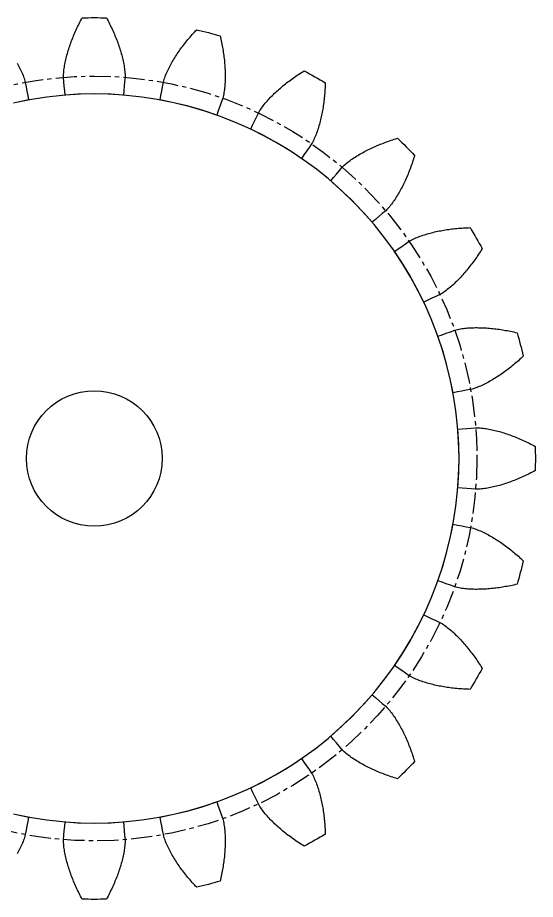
# Model space of a CAD drawing. Header units: millimetres. Extents: x -26 to 26, y -26 to 26.
# Drawn here: x -4.5 to 26, y -26 to 26 of the extents above; entities that cross this region are included whole.
import ezdxf

# ---------------------------------------------------------------- set-up
doc = ezdxf.new("R2010")
doc.units = ezdxf.units.MM
doc.linetypes.add('CENTER', pattern=[2, 1.25, -0.25, 0.25, -0.25])
for name, color, linetype in [('BASE_CIRCLE', 5, 'CENTER'), ('BORE', 1, 'CONTINUOUS'), ('GEAR_1', 7, 'CONTINUOUS')]:
    doc.layers.add(name, color=color, linetype=linetype)

msp = doc.modelspace()

# ---------------------------------------------------------------- linework, layer by layer
at = {"layer": 'BASE_CIRCLE'}
msp.add_circle((0, 0), 22.552623, dxfattribs=at)
at = {"layer": 'BORE'}
msp.add_circle((0, 0), 4, dxfattribs=at)
at = {"layer": 'GEAR_1'}
for points in [[(-4.595398, -21.00315), (-3.704161, -21.178508), (-2.806313, -21.316065), (-1.903456, -21.415575), (-0.997202, -21.476862), (-0.089168, -21.499815), (0.819026, -21.484394), (1.725757, -21.430627), (1.74688, -21.692933), (1.768003, -21.95524), (1.789126, -22.217547), (1.810249, -22.479853), (1.81215, -22.566163), (1.809864, -22.652807), (1.804821, -22.739665), (1.797527, -22.826695), (1.788269, -22.91387), (1.777239, -23.00117), (1.764576, -23.088582), (1.750387, -23.176093), (1.734758, -23.263693), (1.717757, -23.351372), (1.699445, -23.439124), (1.679868, -23.526939), (1.659072, -23.614813), (1.637092, -23.702737), (1.613962, -23.790707), (1.589711, -23.878715), (1.564364, -23.966758), (1.537946, -24.054828), (1.510478, -24.142922), (1.481979, -24.231035), (1.452467, -24.31916), (1.421959, -24.407294), (1.390468, -24.495432), (1.35801, -24.583569), (1.324597, -24.671701), (1.290242, -24.759823), (1.254954, -24.847932), (1.218745, -24.936022), (1.181625, -25.024089), (1.143603, -25.112129), (1.104688, -25.200139), (1.064887, -25.288113), (1.024208, -25.376048), (0.98266, -25.46394), (0.940248, -25.551784), (0.89698, -25.639577), (0.852861, -25.727314), (0.807897, -25.814992), (0.762095, -25.902607), (0.71546, -25.990154), (0.536625, -25.994462), (0.357764, -25.997538), (0.178886, -25.999385), (0, -26), (-0.178886, -25.999385), (-0.357764, -25.997538), (-0.536625, -25.994462), (-0.71546, -25.990154), (-0.762095, -25.902607), (-0.807897, -25.814992), (-0.852861, -25.727314), (-0.89698, -25.639577), (-0.940248, -25.551784), (-0.98266, -25.46394), (-1.024208, -25.376048), (-1.064887, -25.288113), (-1.104688, -25.200139), (-1.143603, -25.112129), (-1.181625, -25.024089), (-1.218745, -24.936022), (-1.254954, -24.847932), (-1.290242, -24.759823), (-1.324597, -24.671701), (-1.35801, -24.583569), (-1.390468, -24.495432), (-1.421959, -24.407294), (-1.452467, -24.31916), (-1.481979, -24.231035), (-1.510478, -24.142922), (-1.537946, -24.054828), (-1.564364, -23.966758), (-1.589711, -23.878715), (-1.613962, -23.790707), (-1.637092, -23.702737), (-1.659072, -23.614813), (-1.679868, -23.526939), (-1.699445, -23.439124), (-1.717757, -23.351372), (-1.734758, -23.263693), (-1.750387, -23.176093), (-1.764576, -23.088582), (-1.777239, -23.00117), (-1.788269, -22.91387), (-1.797527, -22.826695), (-1.804821, -22.739665), (-1.809864, -22.652807), (-1.81215, -22.566163), (-1.810249, -22.479853), (-1.789126, -22.217547), (-1.768003, -21.95524), (-1.74688, -21.692933), (-1.725757, -21.430627), (-0.819026, -21.484394), (0.089168, -21.499815), (0.997202, -21.476862), (1.903456, -21.415575), (2.806313, -21.316065), (3.704161, -21.178508), (4.595398, -21.00315), (5.478432, -20.790305), (6.351689, -20.540352), (7.213608, -20.253737), (7.301901, -20.501639), (7.390194, -20.74954), (7.478487, -20.997442), (7.566781, -21.245344), (7.590955, -21.328221), (7.611172, -21.412504), (7.628782, -21.497708), (7.644262, -21.58366), (7.657881, -21.670261), (7.669822, -21.757441), (7.680214, -21.845152), (7.689158, -21.933353), (7.696734, -22.022013), (7.703006, -22.111105), (7.708029, -22.200606), (7.711848, -22.290496), (7.714504, -22.380758), (7.716029, -22.471375), (7.716455, -22.562334), (7.715809, -22.65362), (7.714113, -22.745223), (7.71139, -22.83713), (7.707658, -22.929332), (7.702935, -23.021818), (7.697237, -23.114579), (7.690579, -23.207606), (7.682974, -23.300891), (7.674433, -23.394425), (7.664969, -23.488202), (7.654591, -23.582214), (7.643311, -23.676453), (7.631135, -23.770913), (7.618073, -23.865587), (7.604133, -23.960468), (7.589322, -24.055551), (7.573647, -24.150829), (7.557114, -24.246296), (7.539729, -24.341946), (7.521498, -24.437774), (7.502427, -24.533774), (7.482519, -24.629941), (7.461781, -24.726269), (7.440216, -24.822752), (7.417828, -24.919386), (7.246201, -24.969833), (7.074231, -25.019098), (6.901927, -25.067178), (6.729295, -25.114071), (6.556345, -25.159776), (6.383085, -25.20429), (6.209522, -25.24761), (6.035666, -25.289736), (5.96796, -25.217242), (5.901043, -25.144467), (5.834919, -25.071414), (5.769595, -24.998085), (5.705079, -24.924482), (5.641376, -24.850608), (5.578495, -24.776465), (5.516444, -24.702055), (5.45523, -24.627379), (5.394861, -24.552441), (5.335348, -24.477241), (5.2767, -24.401782), (5.218925, -24.326065), (5.162036, -24.250092), (5.106043, -24.173864), (5.050959, -24.097383), (4.996795, -24.02065), (4.943566, -23.943666), (4.891286, -23.866431), (4.839971, -23.788947), (4.789638, -23.711213), (4.740306, -23.63323), (4.691994, -23.554997), (4.644724, -23.476515), (4.59852, -23.397782), (4.55341, -23.318797), (4.509423, -23.239557), (4.466592, -23.16006), (4.424954, -23.080303), (4.384554, -23.000282), (4.345439, -22.91999), (4.30767, -22.83942), (4.271316, -22.758563), (4.23646, -22.677408), (4.203211, -22.595937), (4.171705, -22.514129), (4.142135, -22.431952), (4.114784, -22.349358), (4.090151, -22.266258), (4.069648, -22.182398), (4.022161, -21.923562), (3.974674, -21.664726), (3.927187, -21.40589), (3.879701, -21.147055), (4.769452, -20.964311), (5.650691, -20.744148), (6.521844, -20.486961), (7.381356, -20.193206), (8.227694, -19.86341), (9.059346, -19.49816), (9.874829, -19.098109), (10.672686, -18.66397), (11.451494, -18.196518), (12.209863, -17.696588), (12.359309, -17.913191), (12.508756, -18.129794), (12.658202, -18.346397), (12.807648, -18.562999), (12.852449, -18.636796), (12.893791, -18.712974), (12.932854, -18.790717), (12.970052, -18.869734), (13.005621, -18.949859), (13.039719, -19.030979), (13.072458, -19.113011), (13.103926, -19.195892), (13.134191, -19.27957), (13.163308, -19.364003), (13.191324, -19.449154), (13.218278, -19.534993), (13.244205, -19.621492), (13.269132, -19.708626), (13.293085, -19.796375), (13.316087, -19.884719), (13.338158, -19.973639), (13.359315, -20.063119), (13.379574, -20.153145), (13.398949, -20.243702), (13.417454, -20.334777), (13.435099, -20.426357), (13.451897, -20.518432), (13.467856, -20.61099), (13.482985, -20.704021), (13.497294, -20.797515), (13.510788, -20.891463), (13.523475, -20.985855), (13.535362, -21.080684), (13.546454, -21.17594), (13.556757, -21.271617), (13.566276, -21.367705), (13.575015, -21.464198), (13.582978, -21.561089), (13.590171, -21.65837), (13.596596, -21.756035), (13.602256, -21.854078), (13.607156, -21.952491), (13.611297, -22.051268), (13.614684, -22.150404), (13.461961, -22.243552), (13.308602, -22.335647), (13.154612, -22.426684), (13, -22.51666), (12.844772, -22.605571), (12.688937, -22.693411), (12.5325, -22.780176), (12.37547, -22.865864), (12.29131, -22.813363), (12.207837, -22.760388), (12.125058, -22.706938), (12.042981, -22.653015), (11.961613, -22.598618), (11.880962, -22.543749), (11.801034, -22.488407), (11.721838, -22.432592), (11.643382, -22.376304), (11.565675, -22.319544), (11.488727, -22.262309), (11.412546, -22.204601), (11.337144, -22.146417), (11.26253, -22.087757), (11.188716, -22.028619), (11.115713, -21.969), (11.043535, -21.9089), (10.972195, -21.848316), (10.901706, -21.787244), (10.832086, -21.725681), (10.763349, -21.663623), (10.695514, -21.601066), (10.6286, -21.538003), (10.562628, -21.474429), (10.497621, -21.410337), (10.433605, -21.345719), (10.370608, -21.280564), (10.308661, -21.214861), (10.2478, -21.148599), (10.188064, -21.08176), (10.129502, -21.014328), (10.072167, -20.946279), (10.016124, -20.877586), (9.961451, -20.808217), (9.908249, -20.738128), (9.856643, -20.667262), (9.806811, -20.595539), (9.759015, -20.522838), (9.713714, -20.448945), (9.672205, -20.373248), (9.559345, -20.135523), (9.446484, -19.897797), (9.333624, -19.660072), (9.220764, -19.422346), (10.0329, -19.015544), (10.827129, -18.574802), (11.602033, -18.100907), (12.356229, -17.594704), (13.088371, -17.057097), (13.797152, -16.489045), (14.481306, -15.891563), (15.139614, -15.265716), (15.7709, -14.612622), (16.374036, -13.933447), (16.574451, -14.103989), (16.774866, -14.274532), (16.975281, -14.445075), (17.175696, -14.615617), (17.23807, -14.675304), (17.29772, -14.738186), (17.355573, -14.80317), (17.411955, -14.869867), (17.46705, -14.938056), (17.520981, -15.007586), (17.573836, -15.07835), (17.625683, -15.150262), (17.676574, -15.223256), (17.726552, -15.297276), (17.775652, -15.372274), (17.823905, -15.448212), (17.871335, -15.525053), (17.917965, -15.602767), (17.963813, -15.681327), (18.008897, -15.760706), (18.053229, -15.840884), (18.096824, -15.92184), (18.139693, -16.003555), (18.181846, -16.086011), (18.223292, -16.169194), (18.26404, -16.253087), (18.304096, -16.337676), (18.343467, -16.42295), (18.382159, -16.508895), (18.420178, -16.5955), (18.457528, -16.682754), (18.494213, -16.770647), (18.530238, -16.859168), (18.565607, -16.948307), (18.600321, -17.038057), (18.634385, -17.128408), (18.667801, -17.219351), (18.70057, -17.310879), (18.732696, -17.402984), (18.764179, -17.495658), (18.795022, -17.588895), (18.825226, -17.682686), (18.854792, -17.777026), (18.883721, -17.871908), (18.760311, -18.001409), (18.636013, -18.130058), (18.510833, -18.25785), (18.384776, -18.384776), (18.25785, -18.510833), (18.130058, -18.636013), (18.001409, -18.760311), (17.871908, -18.883721), (17.777026, -18.854792), (17.682686, -18.825226), (17.588895, -18.795022), (17.495658, -18.764179), (17.402984, -18.732696), (17.310879, -18.70057), (17.219351, -18.667801), (17.128408, -18.634385), (17.038057, -18.600321), (16.948307, -18.565607), (16.859168, -18.530238), (16.770647, -18.494213), (16.682754, -18.457528), (16.5955, -18.420178), (16.508895, -18.382159), (16.42295, -18.343467), (16.337676, -18.304096), (16.253087, -18.26404), (16.169194, -18.223292), (16.086011, -18.181846), (16.003555, -18.139693), (15.92184, -18.096824), (15.840884, -18.053229), (15.760706, -18.008897), (15.681327, -17.963813), (15.602767, -17.917965), (15.525053, -17.871335), (15.448212, -17.823905), (15.372274, -17.775652), (15.297276, -17.726552), (15.223256, -17.676574), (15.150262, -17.625683), (15.07835, -17.573836), (15.007586, -17.520981), (14.938056, -17.46705), (14.869867, -17.411955), (14.80317, -17.355573), (14.738186, -17.29772), (14.675304, -17.23807), (14.615617, -17.175696), (14.445075, -16.975281), (14.274532, -16.774866), (14.103989, -16.574451), (13.933447, -16.374036), (14.612622, -15.7709), (15.265716, -15.139614), (15.891563, -14.481306), (16.489045, -13.797152), (17.057097, -13.088371), (17.594704, -12.356229), (18.100907, -11.602033), (18.574802, -10.827129), (19.015544, -10.0329), (19.422346, -9.220764), (19.660072, -9.333624), (19.897797, -9.446484), (20.135523, -9.559345), (20.373248, -9.672205), (20.448945, -9.713714), (20.522838, -9.759015), (20.595539, -9.806811), (20.667262, -9.856643), (20.738128, -9.908249), (20.808217, -9.961451), (20.877586, -10.016124), (20.946279, -10.072167), (21.014328, -10.129502), (21.08176, -10.188064), (21.148599, -10.2478), (21.214861, -10.308661), (21.280564, -10.370608), (21.345719, -10.433605), (21.410337, -10.497621), (21.474429, -10.562628), (21.538003, -10.6286), (21.601066, -10.695514), (21.663623, -10.763349), (21.725681, -10.832086), (21.787244, -10.901706), (21.848316, -10.972195), (21.9089, -11.043535), (21.969, -11.115713), (22.028619, -11.188716), (22.087757, -11.26253), (22.146417, -11.337144), (22.204601, -11.412546), (22.262309, -11.488727), (22.319544, -11.565675), (22.376304, -11.643382), (22.432592, -11.721838), (22.488407, -11.801034), (22.543749, -11.880962), (22.598618, -11.961613), (22.653015, -12.042981), (22.706938, -12.125058), (22.760388, -12.207837), (22.813363, -12.29131), (22.865864, -12.37547), (22.780176, -12.5325), (22.693411, -12.688937), (22.605571, -12.844772), (22.51666, -13), (22.426684, -13.154612), (22.335647, -13.308602), (22.243552, -13.461961), (22.150404, -13.614684), (22.051268, -13.611297), (21.952491, -13.607156), (21.854078, -13.602256), (21.756035, -13.596596), (21.65837, -13.590171), (21.561089, -13.582978), (21.464198, -13.575015), (21.367705, -13.566276), (21.271617, -13.556757), (21.17594, -13.546454), (21.080684, -13.535362), (20.985855, -13.523475), (20.891463, -13.510788), (20.797515, -13.497294), (20.704021, -13.482985), (20.61099, -13.467856), (20.518432, -13.451897), (20.426357, -13.435099), (20.334777, -13.417454), (20.243702, -13.398949), (20.153145, -13.379574), (20.063119, -13.359315), (19.973639, -13.338158), (19.884719, -13.316087), (19.796375, -13.293085), (19.708626, -13.269132), (19.621492, -13.244205), (19.534993, -13.218278), (19.449154, -13.191324), (19.364003, -13.163308), (19.27957, -13.134191), (19.195892, -13.103926), (19.113011, -13.072458), (19.030979, -13.039719), (18.949859, -13.005621), (18.869734, -12.970052), (18.790717, -12.932854), (18.712974, -12.893791), (18.636796, -12.852449), (18.562999, -12.807648), (18.346397, -12.658202), (18.129794, -12.508756), (17.913191, -12.359309), (17.696588, -12.209863), (18.196518, -11.451494), (18.66397, -10.672686), (19.098109, -9.874829), (19.49816, -9.059346), (19.86341, -8.227694), (20.193206, -7.381356), (20.486961, -6.521844), (20.744148, -5.650691), (20.964311, -4.769452), (21.147055, -3.879701), (21.40589, -3.927187), (21.664726, -3.974674), (21.923562, -4.022161), (22.182398, -4.069648), (22.266258, -4.090151), (22.349358, -4.114784), (22.431952, -4.142135), (22.514129, -4.171705), (22.595937, -4.203211), (22.677408, -4.23646), (22.758563, -4.271316), (22.83942, -4.30767), (22.91999, -4.345439), (23.000282, -4.384554), (23.080303, -4.424954), (23.16006, -4.466592), (23.239557, -4.509423), (23.318797, -4.55341), (23.397782, -4.59852), (23.476515, -4.644724), (23.554997, -4.691994), (23.63323, -4.740306), (23.711213, -4.789638), (23.788947, -4.839971), (23.866431, -4.891286), (23.943666, -4.943566), (24.02065, -4.996795), (24.097383, -5.050959), (24.173864, -5.106043), (24.250092, -5.162036), (24.326065, -5.218925), (24.401782, -5.2767), (24.477241, -5.335348), (24.552441, -5.394861), (24.627379, -5.45523), (24.702055, -5.516444), (24.776465, -5.578495), (24.850608, -5.641376), (24.924482, -5.705079), (24.998085, -5.769595), (25.071414, -5.834919), (25.144467, -5.901043), (25.217242, -5.96796), (25.289736, -6.035666), (25.24761, -6.209522), (25.20429, -6.383085), (25.159776, -6.556345), (25.114071, -6.729295), (25.067178, -6.901927), (25.019098, -7.074231), (24.969833, -7.246201), (24.919386, -7.417828), (24.822752, -7.440216), (24.726269, -7.461781), (24.629941, -7.482519), (24.533774, -7.502427), (24.437774, -7.521498), (24.341946, -7.539729), (24.246296, -7.557114), (24.150829, -7.573647), (24.055551, -7.589322), (23.960468, -7.604133), (23.865587, -7.618073), (23.770913, -7.631135), (23.676453, -7.643311), (23.582214, -7.654591), (23.488202, -7.664969), (23.394425, -7.674433), (23.300891, -7.682974), (23.207606, -7.690579), (23.114579, -7.697237), (23.021818, -7.702935), (22.929332, -7.707658), (22.83713, -7.71139), (22.745223, -7.714113), (22.65362, -7.715809), (22.562334, -7.716455), (22.471375, -7.716029), (22.380758, -7.714504), (22.290496, -7.711848), (22.200606, -7.708029), (22.111105, -7.703006), (22.022013, -7.696734), (21.933353, -7.689158), (21.845152, -7.680214), (21.757441, -7.669822), (21.670261, -7.657881), (21.58366, -7.644262), (21.497708, -7.628782), (21.412504, -7.611172), (21.328221, -7.590955), (21.245344, -7.566781), (20.997442, -7.478487), (20.74954, -7.390194), (20.501639, -7.301901), (20.253737, -7.213608), (20.540352, -6.351689), (20.790305, -5.478432), (21.00315, -4.595398), (21.178508, -3.704161), (21.316065, -2.806313), (21.415575, -1.903456), (21.476862, -0.997202), (21.499815, -0.089168), (21.484394, 0.819026), (21.430627, 1.725757), (21.430627, 1.725757), (21.692933, 1.74688), (21.95524, 1.768003), (22.217547, 1.789126), (22.479853, 1.810249), (22.566163, 1.81215), (22.652807, 1.809864), (22.739665, 1.804821), (22.826695, 1.797527), (22.91387, 1.788269), (23.00117, 1.777239), (23.088582, 1.764576), (23.176093, 1.750387), (23.263693, 1.734758), (23.351372, 1.717757), (23.439124, 1.699445), (23.526939, 1.679868), (23.614813, 1.659072), (23.702737, 1.637092), (23.790707, 1.613962), (23.878715, 1.589711), (23.966758, 1.564364), (24.054828, 1.537946), (24.142922, 1.510478), (24.231035, 1.481979), (24.31916, 1.452467), (24.407294, 1.421959), (24.495432, 1.390468), (24.583569, 1.35801), (24.671701, 1.324597), (24.759823, 1.290242), (24.847932, 1.254954), (24.936022, 1.218745), (25.024089, 1.181625), (25.112129, 1.143603), (25.200139, 1.104688), (25.288113, 1.064887), (25.376048, 1.024208), (25.46394, 0.98266), (25.551784, 0.940248), (25.639577, 0.89698), (25.727314, 0.852861), (25.814992, 0.807897), (25.902607, 0.762095), (25.990154, 0.71546), (25.994462, 0.536625), (25.997538, 0.357764), (25.999385, 0.178886), (26, 0), (25.999385, -0.178886), (25.997538, -0.357764), (25.994462, -0.536625), (25.990154, -0.71546), (25.902607, -0.762095), (25.814992, -0.807897), (25.727314, -0.852861), (25.639577, -0.89698), (25.551784, -0.940248), (25.46394, -0.98266), (25.376048, -1.024208), (25.288113, -1.064887), (25.200139, -1.104688), (25.112129, -1.143603), (25.024089, -1.181625), (24.936022, -1.218745), (24.847932, -1.254954), (24.759823, -1.290242), (24.671701, -1.324597), (24.583569, -1.35801), (24.495432, -1.390468), (24.407294, -1.421959), (24.31916, -1.452467), (24.231035, -1.481979), (24.142922, -1.510478), (24.054828, -1.537946), (23.966758, -1.564364), (23.878715, -1.589711), (23.790707, -1.613962), (23.702737, -1.637092), (23.614813, -1.659072), (23.526939, -1.679868), (23.439124, -1.699445), (23.351372, -1.717757), (23.263693, -1.734758), (23.176093, -1.750387), (23.088582, -1.764576), (23.00117, -1.777239), (22.91387, -1.788269), (22.826695, -1.797527), (22.739665, -1.804821), (22.652807, -1.809864), (22.566163, -1.81215), (22.479853, -1.810249), (22.217547, -1.789126), (21.95524, -1.768003), (21.692933, -1.74688), (21.430627, -1.725757), (21.484394, -0.819026), (21.499815, 0.089168), (21.476862, 0.997202), (21.415575, 1.903456), (21.316065, 2.806313), (21.178508, 3.704161), (21.00315, 4.595398), (20.790305, 5.478432), (20.540352, 6.351689), (20.253737, 7.213608), (20.501639, 7.301901), (20.74954, 7.390194), (20.997442, 7.478487), (21.245344, 7.566781), (21.328221, 7.590955), (21.412504, 7.611172), (21.497708, 7.628782), (21.58366, 7.644262), (21.670261, 7.657881), (21.757441, 7.669822), (21.845152, 7.680214), (21.933353, 7.689158), (22.022013, 7.696734), (22.111105, 7.703006), (22.200606, 7.708029), (22.290496, 7.711848), (22.380758, 7.714504), (22.471375, 7.716029), (22.562334, 7.716455), (22.65362, 7.715809), (22.745223, 7.714113), (22.83713, 7.71139), (22.929332, 7.707658), (23.021818, 7.702935), (23.114579, 7.697237), (23.207606, 7.690579), (23.300891, 7.682974), (23.394425, 7.674433), (23.488202, 7.664969), (23.582214, 7.654591), (23.676453, 7.643311), (23.770913, 7.631135), (23.865587, 7.618073), (23.960468, 7.604133), (24.055551, 7.589322), (24.150829, 7.573647), (24.246296, 7.557114), (24.341946, 7.539729), (24.437774, 7.521498), (24.533774, 7.502427), (24.629941, 7.482519), (24.726269, 7.461781), (24.822752, 7.440216), (24.919386, 7.417828), (24.969833, 7.246201), (25.019098, 7.074231), (25.067178, 6.901927), (25.114071, 6.729295), (25.159776, 6.556345), (25.20429, 6.383085), (25.24761, 6.209522), (25.289736, 6.035666), (25.217242, 5.96796), (25.144467, 5.901043), (25.071414, 5.834919), (24.998085, 5.769595), (24.924482, 5.705079), (24.850608, 5.641376), (24.776465, 5.578495), (24.702055, 5.516444), (24.627379, 5.45523), (24.552441, 5.394861), (24.477241, 5.335348), (24.401782, 5.2767), (24.326065, 5.218925), (24.250092, 5.162036), (24.173864, 5.106043), (24.097383, 5.050959), (24.02065, 4.996795), (23.943666, 4.943566), (23.866431, 4.891286), (23.788947, 4.839971), (23.711213, 4.789638), (23.63323, 4.740306), (23.554997, 4.691994), (23.476515, 4.644724), (23.397782, 4.59852), (23.318797, 4.55341), (23.239557, 4.509423), (23.16006, 4.466592), (23.080303, 4.424954), (23.000282, 4.384554), (22.91999, 4.345439), (22.83942, 4.30767), (22.758563, 4.271316), (22.677408, 4.23646), (22.595937, 4.203211), (22.514129, 4.171705), (22.431952, 4.142135), (22.349358, 4.114784), (22.266258, 4.090151), (22.182398, 4.069648), (21.923562, 4.022161), (21.664726, 3.974674), (21.40589, 3.927187), (21.147055, 3.879701), (20.964311, 4.769452), (20.744148, 5.650691), (20.486961, 6.521844), (20.193206, 7.381356), (19.86341, 8.227694), (19.49816, 9.059346), (19.098109, 9.874829), (18.66397, 10.672686), (18.196518, 11.451494), (17.696588, 12.209863), (17.913191, 12.359309), (18.129794, 12.508756), (18.346397, 12.658202), (18.562999, 12.807648), (18.636796, 12.852449), (18.712974, 12.893791), (18.790717, 12.932854), (18.869734, 12.970052), (18.949859, 13.005621), (19.030979, 13.039719), (19.113011, 13.072458), (19.195892, 13.103926), (19.27957, 13.134191), (19.364003, 13.163308), (19.449154, 13.191324), (19.534993, 13.218278), (19.621492, 13.244205), (19.708626, 13.269132), (19.796375, 13.293085), (19.884719, 13.316087), (19.973639, 13.338158), (20.063119, 13.359315), (20.153145, 13.379574), (20.243702, 13.398949), (20.334777, 13.417454), (20.426357, 13.435099), (20.518432, 13.451897), (20.61099, 13.467856), (20.704021, 13.482985), (20.797515, 13.497294), (20.891463, 13.510788), (20.985855, 13.523475), (21.080684, 13.535362), (21.17594, 13.546454), (21.271617, 13.556757), (21.367705, 13.566276), (21.464198, 13.575015), (21.561089, 13.582978), (21.65837, 13.590171), (21.756035, 13.596596), (21.854078, 13.602256), (21.952491, 13.607156), (22.051268, 13.611297), (22.150404, 13.614684), (22.243552, 13.461961), (22.335647, 13.308602), (22.426684, 13.154612), (22.51666, 13), (22.605571, 12.844772), (22.693411, 12.688937), (22.780176, 12.5325), (22.865864, 12.37547), (22.813363, 12.29131), (22.760388, 12.207837), (22.706938, 12.125058), (22.653015, 12.042981), (22.598618, 11.961613), (22.543749, 11.880962), (22.488407, 11.801034), (22.432592, 11.721838), (22.376304, 11.643382), (22.319544, 11.565675), (22.262309, 11.488727), (22.204601, 11.412546), (22.146417, 11.337144), (22.087757, 11.26253), (22.028619, 11.188716), (21.969, 11.115713), (21.9089, 11.043535), (21.848316, 10.972195), (21.787244, 10.901706), (21.725681, 10.832086), (21.663623, 10.763349), (21.601066, 10.695514), (21.538003, 10.6286), (21.474429, 10.562628), (21.410337, 10.497621), (21.345719, 10.433605), (21.280564, 10.370608), (21.214861, 10.308661), (21.148599, 10.2478), (21.08176, 10.188064), (21.014328, 10.129502), (20.946279, 10.072167), (20.877586, 10.016124), (20.808217, 9.961451), (20.738128, 9.908249), (20.667262, 9.856643), (20.595539, 9.806811), (20.522838, 9.759015), (20.448945, 9.713714), (20.373248, 9.672205), (20.135523, 9.559345), (19.897797, 9.446484), (19.660072, 9.333624), (19.422346, 9.220764), (19.015544, 10.0329), (18.574802, 10.827129), (18.100907, 11.602033), (17.594704, 12.356229), (17.057097, 13.088371), (16.489045, 13.797152), (15.891563, 14.481306), (15.265716, 15.139614), (14.612622, 15.7709), (13.933447, 16.374036), (14.103989, 16.574451), (14.274532, 16.774866), (14.445075, 16.975281), (14.615617, 17.175696), (14.675304, 17.23807), (14.738186, 17.29772), (14.80317, 17.355573), (14.869867, 17.411955), (14.938056, 17.46705), (15.007586, 17.520981), (15.07835, 17.573836), (15.150262, 17.625683), (15.223256, 17.676574), (15.297276, 17.726552), (15.372274, 17.775652), (15.448212, 17.823905), (15.525053, 17.871335), (15.602767, 17.917965), (15.681327, 17.963813), (15.760706, 18.008897), (15.840884, 18.053229), (15.92184, 18.096824), (16.003555, 18.139693), (16.086011, 18.181846), (16.169194, 18.223292), (16.253087, 18.26404), (16.337676, 18.304096), (16.42295, 18.343467), (16.508895, 18.382159), (16.5955, 18.420178), (16.682754, 18.457528), (16.770647, 18.494213), (16.859168, 18.530238), (16.948307, 18.565607), (17.038057, 18.600321), (17.128408, 18.634385), (17.219351, 18.667801), (17.310879, 18.70057), (17.402984, 18.732696), (17.495658, 18.764179), (17.588895, 18.795022), (17.682686, 18.825226), (17.777026, 18.854792), (17.871908, 18.883721), (18.001409, 18.760311), (18.130058, 18.636013), (18.25785, 18.510833), (18.384776, 18.384776), (18.510833, 18.25785), (18.636013, 18.130058), (18.760311, 18.001409), (18.883721, 17.871908), (18.854792, 17.777026), (18.825226, 17.682686), (18.795022, 17.588895), (18.764179, 17.495658), (18.732696, 17.402984), (18.70057, 17.310879), (18.667801, 17.219351), (18.634385, 17.128408), (18.600321, 17.038057), (18.565607, 16.948307), (18.530238, 16.859168), (18.494213, 16.770647), (18.457528, 16.682754), (18.420178, 16.5955), (18.382159, 16.508895), (18.343467, 16.42295), (18.304096, 16.337676), (18.26404, 16.253087), (18.223292, 16.169194), (18.181846, 16.086011), (18.139693, 16.003555), (18.096824, 15.92184), (18.053229, 15.840884), (18.008897, 15.760706), (17.963813, 15.681327), (17.917965, 15.602767), (17.871335, 15.525053), (17.823905, 15.448212), (17.775652, 15.372274), (17.726552, 15.297276), (17.676574, 15.223256), (17.625683, 15.150262), (17.573836, 15.07835), (17.520981, 15.007586), (17.46705, 14.938056), (17.411955, 14.869867), (17.355573, 14.80317), (17.29772, 14.738186), (17.23807, 14.675304), (17.175696, 14.615617), (16.975281, 14.445075), (16.774866, 14.274532), (16.574451, 14.103989), (16.374036, 13.933447), (15.7709, 14.612622), (15.139614, 15.265716), (14.481306, 15.891563), (13.797152, 16.489045), (13.088371, 17.057097), (12.356229, 17.594704), (11.602033, 18.100907), (10.827129, 18.574802), (10.0329, 19.015544), (9.220764, 19.422346), (9.333624, 19.660072), (9.446484, 19.897797), (9.559345, 20.135523), (9.672205, 20.373248), (9.713714, 20.448945), (9.759015, 20.522838), (9.806811, 20.595539), (9.856643, 20.667262), (9.908249, 20.738128), (9.961451, 20.808217), (10.016124, 20.877586), (10.072167, 20.946279), (10.129502, 21.014328), (10.188064, 21.08176), (10.2478, 21.148599), (10.308661, 21.214861), (10.370608, 21.280564), (10.433605, 21.345719), (10.497621, 21.410337), (10.562628, 21.474429), (10.6286, 21.538003), (10.695514, 21.601066), (10.763349, 21.663623), (10.832086, 21.725681), (10.901706, 21.787244), (10.972195, 21.848316), (11.043535, 21.9089), (11.115713, 21.969), (11.188716, 22.028619), (11.26253, 22.087757), (11.337144, 22.146417), (11.412546, 22.204601), (11.488727, 22.262309), (11.565675, 22.319544), (11.643382, 22.376304), (11.721838, 22.432592), (11.801034, 22.488407), (11.880962, 22.543749), (11.961613, 22.598618), (12.042981, 22.653015), (12.125058, 22.706938), (12.207837, 22.760388), (12.29131, 22.813363), (12.37547, 22.865864), (12.5325, 22.780176), (12.688937, 22.693411), (12.844772, 22.605571), (13, 22.51666), (13.154612, 22.426684), (13.308602, 22.335647), (13.461961, 22.243552), (13.614684, 22.150404), (13.611297, 22.051268), (13.607156, 21.952491), (13.602256, 21.854078), (13.596596, 21.756035), (13.590171, 21.65837), (13.582978, 21.561089), (13.575015, 21.464198), (13.566276, 21.367705), (13.556757, 21.271617), (13.546454, 21.17594), (13.535362, 21.080684), (13.523475, 20.985855), (13.510788, 20.891463), (13.497294, 20.797515), (13.482985, 20.704021), (13.467856, 20.61099), (13.451897, 20.518432), (13.435099, 20.426357), (13.417454, 20.334777), (13.398949, 20.243702), (13.379574, 20.153145), (13.359315, 20.063119), (13.338158, 19.973639), (13.316087, 19.884719), (13.293085, 19.796375), (13.269132, 19.708626), (13.244205, 19.621492), (13.218278, 19.534993), (13.191324, 19.449154), (13.163308, 19.364003), (13.134191, 19.27957), (13.103926, 19.195892), (13.072458, 19.113011), (13.039719, 19.030979), (13.005621, 18.949859), (12.970052, 18.869734), (12.932854, 18.790717), (12.893791, 18.712974), (12.852449, 18.636796), (12.807648, 18.562999), (12.658202, 18.346397), (12.508756, 18.129794), (12.359309, 17.913191), (12.209863, 17.696588), (11.451494, 18.196518), (10.672686, 18.66397), (9.874829, 19.098109), (9.059346, 19.49816), (8.227694, 19.86341), (7.381356, 20.193206), (6.521844, 20.486961), (5.650691, 20.744148), (4.769452, 20.964311), (3.879701, 21.147055), (3.927187, 21.40589), (3.974674, 21.664726), (4.022161, 21.923562), (4.069648, 22.182398), (4.090151, 22.266258), (4.114784, 22.349358), (4.142135, 22.431952), (4.171705, 22.514129), (4.203211, 22.595937), (4.23646, 22.677408), (4.271316, 22.758563), (4.30767, 22.83942), (4.345439, 22.91999), (4.384554, 23.000282), (4.424954, 23.080303), (4.466592, 23.16006), (4.509423, 23.239557), (4.55341, 23.318797), (4.59852, 23.397782), (4.644724, 23.476515), (4.691994, 23.554997), (4.740306, 23.63323), (4.789638, 23.711213), (4.839971, 23.788947), (4.891286, 23.866431), (4.943566, 23.943666), (4.996795, 24.02065), (5.050959, 24.097383), (5.106043, 24.173864), (5.162036, 24.250092), (5.218925, 24.326065), (5.2767, 24.401782), (5.335348, 24.477241), (5.394861, 24.552441), (5.45523, 24.627379), (5.516444, 24.702055), (5.578495, 24.776465), (5.641376, 24.850608), (5.705079, 24.924482), (5.769595, 24.998085), (5.834919, 25.071414), (5.901043, 25.144467), (5.96796, 25.217242), (6.035666, 25.289736), (6.209522, 25.24761), (6.383085, 25.20429), (6.556345, 25.159776), (6.729295, 25.114071), (6.901927, 25.067178), (7.074231, 25.019098), (7.246201, 24.969833), (7.417828, 24.919386), (7.440216, 24.822752), (7.461781, 24.726269), (7.482519, 24.629941), (7.502427, 24.533774), (7.521498, 24.437774), (7.539729, 24.341946), (7.557114, 24.246296), (7.573647, 24.150829), (7.589322, 24.055551), (7.604133, 23.960468), (7.618073, 23.865587), (7.631135, 23.770913), (7.643311, 23.676453), (7.654591, 23.582214), (7.664969, 23.488202), (7.674433, 23.394425), (7.682974, 23.300891), (7.690579, 23.207606), (7.697237, 23.114579), (7.702935, 23.021818), (7.707658, 22.929332), (7.71139, 22.83713), (7.714113, 22.745223), (7.715809, 22.65362), (7.716455, 22.562334), (7.716029, 22.471375), (7.714504, 22.380758), (7.711848, 22.290496), (7.708029, 22.200606), (7.703006, 22.111105), (7.696734, 22.022013), (7.689158, 21.933353), (7.680214, 21.845152), (7.669822, 21.757441), (7.657881, 21.670261), (7.644262, 21.58366), (7.628782, 21.497708), (7.611172, 21.412504), (7.590955, 21.328221), (7.566781, 21.245344), (7.478487, 20.997442), (7.390194, 20.74954), (7.301901, 20.501639), (7.213608, 20.253737), (6.351689, 20.540352), (5.478432, 20.790305), (4.595398, 21.00315), (3.704161, 21.178508), (2.806313, 21.316065), (1.903456, 21.415575), (0.997202, 21.476862), (0.089168, 21.499815), (-0.819026, 21.484394), (-1.725757, 21.430627), (-1.74688, 21.692933), (-1.768003, 21.95524), (-1.789126, 22.217547), (-1.810249, 22.479853), (-1.81215, 22.566163), (-1.809864, 22.652807), (-1.804821, 22.739665), (-1.797527, 22.826695), (-1.788269, 22.91387), (-1.777239, 23.00117), (-1.764576, 23.088582), (-1.750387, 23.176093), (-1.734758, 23.263693), (-1.717757, 23.351372), (-1.699445, 23.439124), (-1.679868, 23.526939), (-1.659072, 23.614813), (-1.637092, 23.702737), (-1.613962, 23.790707), (-1.589711, 23.878715), (-1.564364, 23.966758), (-1.537946, 24.054828), (-1.510478, 24.142922), (-1.481979, 24.231035), (-1.452467, 24.31916), (-1.421959, 24.407294), (-1.390468, 24.495432), (-1.35801, 24.583569), (-1.324597, 24.671701), (-1.290242, 24.759823), (-1.254954, 24.847932), (-1.218745, 24.936022), (-1.181625, 25.024089), (-1.143603, 25.112129), (-1.104688, 25.200139), (-1.064887, 25.288113), (-1.024208, 25.376048), (-0.98266, 25.46394), (-0.940248, 25.551784), (-0.89698, 25.639577), (-0.852861, 25.727314), (-0.807897, 25.814992), (-0.762095, 25.902607), (-0.71546, 25.990154), (-0.536625, 25.994462), (-0.357764, 25.997538), (-0.178886, 25.999385), (0, 26), (0.178886, 25.999385), (0.357764, 25.997538), (0.536625, 25.994462), (0.71546, 25.990154), (0.762095, 25.902607), (0.807897, 25.814992), (0.852861, 25.727314), (0.89698, 25.639577), (0.940248, 25.551784), (0.98266, 25.46394), (1.024208, 25.376048), (1.064887, 25.288113), (1.104688, 25.200139), (1.143603, 25.112129), (1.181625, 25.024089), (1.218745, 24.936022), (1.254954, 24.847932), (1.290242, 24.759823), (1.324597, 24.671701), (1.35801, 24.583569), (1.390468, 24.495432), (1.421959, 24.407294), (1.452467, 24.31916), (1.481979, 24.231035), (1.510478, 24.142922), (1.537946, 24.054828), (1.564364, 23.966758), (1.589711, 23.878715), (1.613962, 23.790707), (1.637092, 23.702737), (1.659072, 23.614813), (1.679868, 23.526939), (1.699445, 23.439124), (1.717757, 23.351372), (1.734758, 23.263693), (1.750387, 23.176093), (1.764576, 23.088582), (1.777239, 23.00117), (1.788269, 22.91387), (1.797527, 22.826695), (1.804821, 22.739665), (1.809864, 22.652807), (1.81215, 22.566163), (1.810249, 22.479853), (1.789126, 22.217547), (1.768003, 21.95524), (1.74688, 21.692933), (1.725757, 21.430627), (0.819026, 21.484394), (-0.089168, 21.499815), (-0.997202, 21.476862), (-1.903456, 21.415575), (-2.806313, 21.316065), (-3.704161, 21.178508), (-4.595398, 21.00315)], [(-4.55341, 23.318797), (-4.509423, 23.239557), (-4.466592, 23.16006), (-4.424954, 23.080303), (-4.384554, 23.000282), (-4.345439, 22.91999), (-4.30767, 22.83942), (-4.271316, 22.758563), (-4.23646, 22.677408), (-4.203211, 22.595937), (-4.171705, 22.514129), (-4.142135, 22.431952), (-4.114784, 22.349358), (-4.090151, 22.266258), (-4.069648, 22.182398), (-4.022161, 21.923562), (-3.974674, 21.664726), (-3.927187, 21.40589), (-3.879701, 21.147055), (-4.769452, 20.964311)], [(-4.769452, -20.964311), (-3.879701, -21.147055), (-3.927187, -21.40589), (-3.974674, -21.664726), (-4.022161, -21.923562), (-4.069648, -22.182398), (-4.090151, -22.266258), (-4.114784, -22.349358), (-4.142135, -22.431952), (-4.171705, -22.514129), (-4.203211, -22.595937), (-4.23646, -22.677408), (-4.271316, -22.758563), (-4.30767, -22.83942), (-4.345439, -22.91999), (-4.384554, -23.000282), (-4.424954, -23.080303), (-4.466592, -23.16006), (-4.509423, -23.239557), (-4.55341, -23.318797)]]:
    msp.add_lwpolyline(points, dxfattribs=at)

doc.saveas('drawing.dxf')
